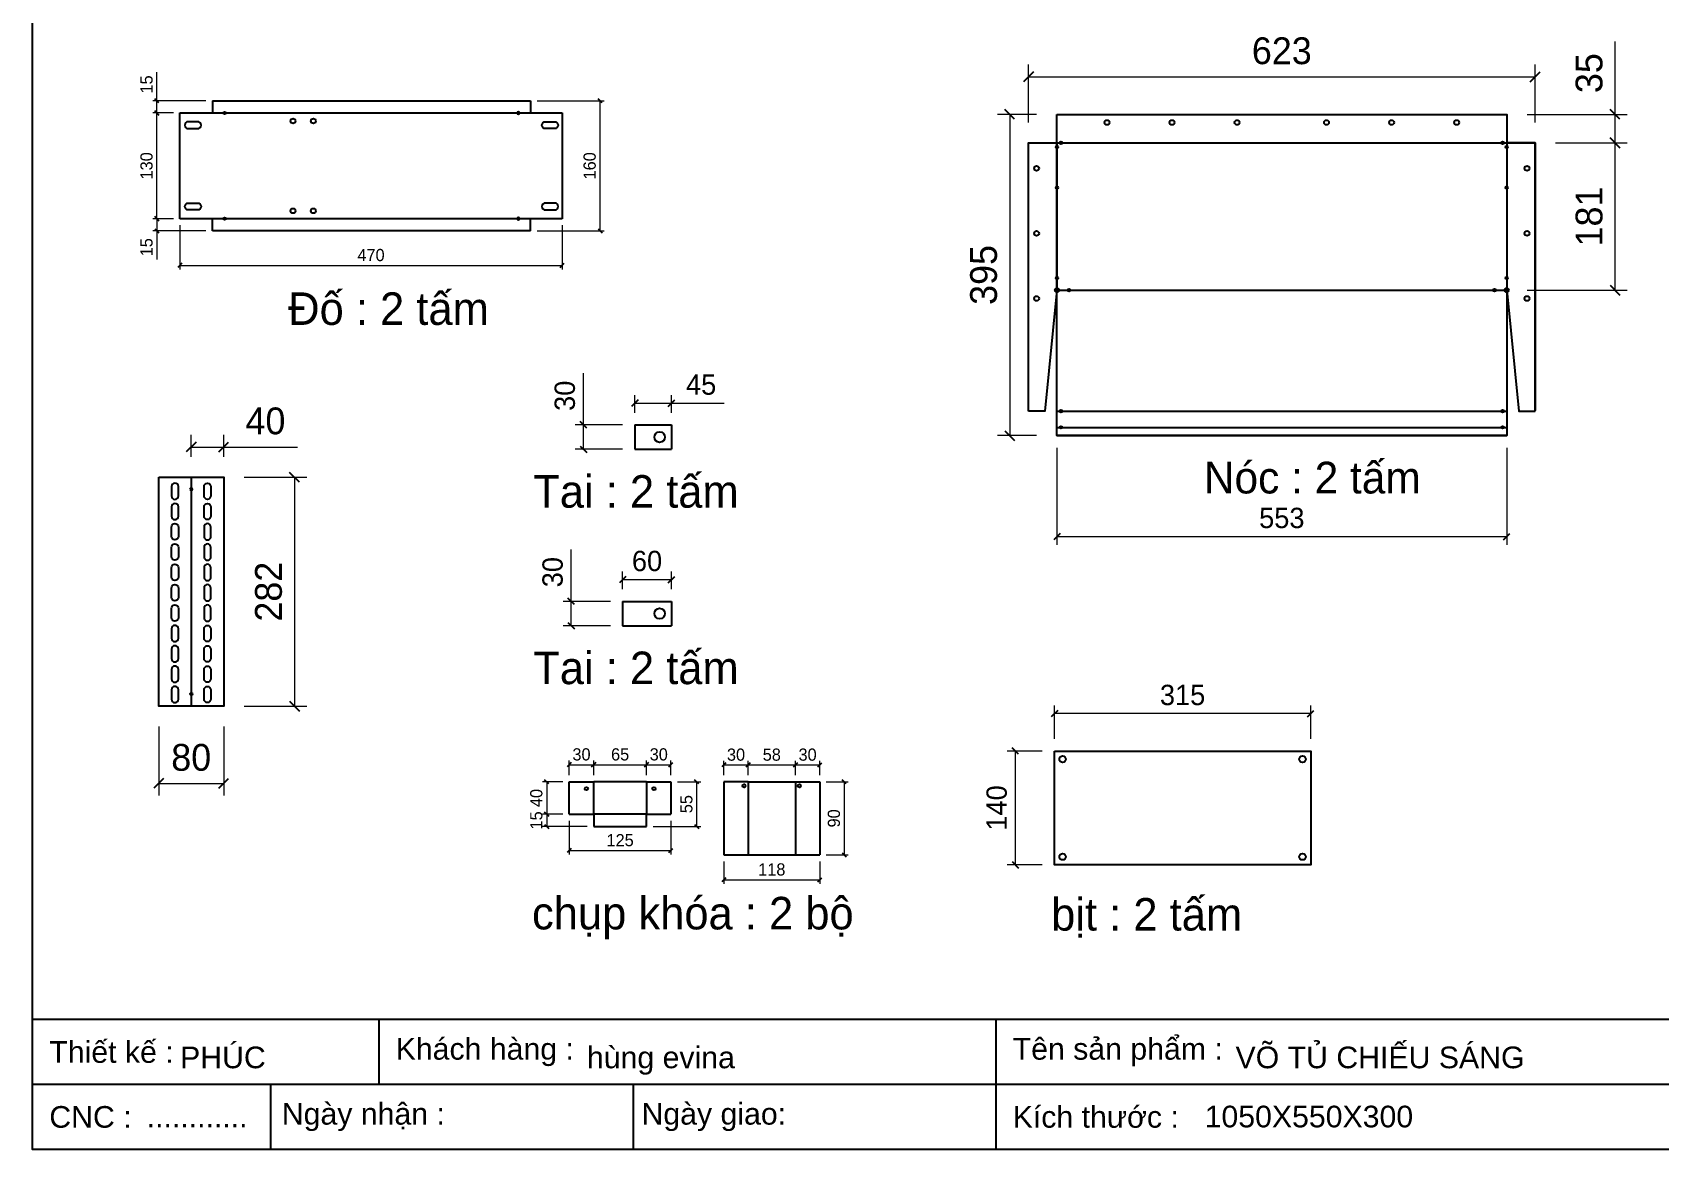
# Model space of a CAD drawing. Header units: millimetres. Extents: x 0 to 3953, y 0 to 2795.
# Drawn here: x 0 to 2000, y 0 to 1374 of the extents above; entities that cross this region are included whole.
import ezdxf

# ---------------------------------------------------------------- set-up
doc = ezdxf.new("R2010")
doc.units = ezdxf.units.MM
doc.layers.add('CNC', color=7, linetype='Continuous')
doc.layers.add('DIM', color=253, linetype='Continuous')
doc.styles.add('Arial', font='arial.ttf')
doc.dimstyles.new('Dim-15', dxfattribs={"dimtxt": 15, "dimasz": 5, "dimexe": 5, "dimexo": 8, "dimgap": 5, "dimtad": 1, "dimdec": 0, "dimtxsty": 'Standard', "dimblk": 'OBLIQUE', "dimcen": 10, "dimclrd": 5, "dimclre": 5, "dimclrt": 3, "dimazin": 3, "dimtfac": 1, "dimtdec": 0, "dimtmove": 0, "dimatfit": 3, "dimldrblk": 'OBLIQUE', "dimlwd": 9, "dimlwe": 9})
doc.dimstyles.new('Dim-25', dxfattribs={"dimtxt": 25, "dimasz": 8, "dimexe": 10, "dimexo": 15, "dimgap": 10, "dimtad": 1, "dimdec": 0, "dimtxsty": 'Standard', "dimblk": 'OBLIQUE', "dimcen": 10, "dimclrd": 5, "dimclre": 5, "dimclrt": 3, "dimazin": 3, "dimtfac": 1, "dimtdec": 0, "dimtmove": 0, "dimatfit": 3, "dimldrblk": 'OBLIQUE', "dimlwd": 9, "dimlwe": 9})
doc.dimstyles.new('Dim-33', dxfattribs={"dimtxt": 33, "dimasz": 12, "dimexe": 15, "dimexo": 25, "dimgap": 15, "dimtad": 1, "dimdec": 0, "dimtxsty": 'Standard', "dimblk": 'OBLIQUE', "dimcen": 10, "dimclrd": 5, "dimclre": 5, "dimclrt": 3, "dimazin": 3, "dimtfac": 1, "dimtdec": 0, "dimtmove": 0, "dimatfit": 3, "dimldrblk": 'OPEN30', "dimlwd": 9, "dimlwe": 9})

# ---------------------------------------------------------------- blocks, each defined once
blk = doc.blocks.new('KHUNG CHUẨN')
at = {"color": 7}
for p, q in [((19889.2, -28535.2), (16919.2, -28535.2)), ((17239.2, -28535.2), (17239.2, -28595.2)), ((17809.2, -28535.2), (17809.2, -28655.2)), ((18939.2, -28595.2), (16919.2, -28595.2)), ((17139.2, -28595.2), (17139.2, -28655.2)), ((17474.2, -28595.2), (17474.2, -28655.2))]:
    blk.add_line(p, q, dxfattribs=at)
blk.add_lwpolyline([(16919.2, -26555.2), (19889.2, -26555.2), (19889.2, -28655.2), (16919.2, -28655.2)], close=True, dxfattribs=at)
at = {"color": 2, "char_height": 20, "attachment_point": 4, "style": 'Arial'}
for s, insert, width in [('  Thiết kế :', (16919.2, -28565.2), 917.634), ('  Khách hàng :', (17239.2, -28565.2), 917.634), ('  Tên sản phẩm :', (17809.2, -28565.2), 917.634), ('  CNC :', (16919.2, -28625.2), 917.634), ('  Ngày nhận :', (17134, -28625.2), 556.651), ('  Ngày giao:', (17466.3, -28625.2), 556.651), ('  Kích thước :', (17809.2, -28625.2), 917.634)]:
    blk.add_mtext(s, dxfattribs=dict(at, insert=insert, width=width))
at = {"color": 3, "style": 'Arial'}
for tag, p in [('#01', (17055.6, -28580.1)), ('#02', (17431.4, -28580.1)), ('#03', (18030.6, -28580.1)), ('#08', (18751.7, -28580.1)), ('#10', (19064.8, -28580.1)), ('#04', (17024.8, -28634.6)), ('#05', (17308.5, -28633)), ('#06', (17632.7, -28633.7)), ('#07', (18002, -28634.7)), ('#09', (18753.8, -28632.6)), ('#11', (19060.3, -28625.7)), ('#12', (19806.5, -28628.9))]:
    blk.add_attdef(tag, p, '', height=20, dxfattribs=at)
blk = doc.blocks.new('*D5')
at = {"color": 0, "linetype": 'ByBlock', "lineweight": -2}
for p, q in [((183.7, 1089.8), (178.7, 1084.8)), ((648.7, 1084.8), (653.7, 1089.8))]:
    blk.add_line(p, q, dxfattribs=at)
at = {"layer": 'Defpoints', "color": 0, "transparency": 16777216}
for p in [(181.2, 1144.7), (651.2, 1144.7), (651.2, 1087.3)]:
    blk.add_point(p, dxfattribs=at)
at = {"layer": 'DIM', "color": 5, "lineweight": 9, "transparency": 16777216}
for p, q in [((181.2, 1136.7), (181.2, 1082.3)), ((651.2, 1136.7), (651.2, 1082.3)), ((181.2, 1087.3), (651.2, 1087.3))]:
    blk.add_line(p, q, dxfattribs=at)
at = {"layer": 'DIM', "color": 3, "transparency": 16777216, "insert": (416.2, 1099.9), "char_height": 15, "attachment_point": 5}
blk.add_mtext('470', dxfattribs=at)
blk = doc.blocks.new('_Oblique')
at = {"color": 0, "linetype": 'ByBlock', "lineweight": -2}
blk.add_line((-0.5, -0.5), (0.5, 0.5), dxfattribs=at)
blk = doc.blocks.new('*D6')
at = {"color": 0, "linetype": 'ByBlock', "lineweight": -2}
for p, q in [((700.3, 1287.2), (695.3, 1292.2)), ((695.3, 1132.2), (700.3, 1127.2))]:
    blk.add_line(p, q, dxfattribs=at)
at = {"layer": 'Defpoints', "color": 0, "transparency": 16777216}
for p in [(612.4, 1289.7), (697.8, 1289.7), (612.4, 1129.7)]:
    blk.add_point(p, dxfattribs=at)
at = {"layer": 'DIM', "color": 5, "lineweight": 9, "transparency": 16777216}
for p, q in [((620.4, 1289.7), (702.8, 1289.7)), ((697.8, 1129.7), (697.8, 1289.7)), ((620.4, 1129.7), (702.8, 1129.7))]:
    blk.add_line(p, q, dxfattribs=at)
at = {"layer": 'DIM', "color": 3, "transparency": 16777216, "insert": (685.1, 1209.7), "char_height": 15, "attachment_point": 5, "rotation": 90}
blk.add_mtext('160', dxfattribs=at)
blk = doc.blocks.new('*D7')
at = {"color": 0, "linetype": 'ByBlock', "lineweight": -2}
for p, q in [((155.4, 1142.2), (150.4, 1147.2)), ((150.4, 1132.2), (155.4, 1127.2))]:
    blk.add_line(p, q, dxfattribs=at)
at = {"layer": 'Defpoints', "color": 0, "transparency": 16777216}
for p in [(181.2, 1144.7), (152.9, 1129.7), (221.2, 1129.7)]:
    blk.add_point(p, dxfattribs=at)
at = {"layer": 'DIM', "color": 5, "lineweight": 9, "transparency": 16777216}
for p, q in [((173.2, 1144.7), (147.9, 1144.7)), ((152.9, 1144.7), (152.9, 1129.7)), ((213.2, 1129.7), (147.9, 1129.7)), ((152.9, 1129.7), (152.9, 1094.5))]:
    blk.add_line(p, q, dxfattribs=at)
at = {"layer": 'DIM', "color": 3, "transparency": 16777216, "insert": (140.2, 1109.6), "char_height": 15, "attachment_point": 5, "rotation": 90}
blk.add_mtext('15', dxfattribs=at)
blk = doc.blocks.new('ovan8.5x20')
at = {"layer": 'CNC', "color": 2, "lineweight": -3}
for p, q in [((5.7, 4.2), (-5.8, 4.2)), ((-5.8, -4.2), (5.7, -4.2))]:
    blk.add_line(p, q, dxfattribs=at)
for centre, start, end in [((-5.8, 0), 90, 270), ((5.7, 0), 270, 90)]:
    blk.add_arc(centre, 4.25, start, end, dxfattribs=at)
blk = doc.blocks.new('f3daunguoc')
at = {"layer": 'CNC', "color": 2, "lineweight": -3}
blk.add_circle((0, 0), 1.5, dxfattribs=at)
blk = doc.blocks.new('*D8')
at = {"color": 0, "linetype": 'ByBlock', "lineweight": -2}
for p, q in [((155.4, 1272.2), (150.4, 1277.2)), ((150.4, 1147.2), (155.4, 1142.2))]:
    blk.add_line(p, q, dxfattribs=at)
at = {"layer": 'Defpoints', "color": 0, "transparency": 16777216}
for p in [(152.9, 1274.7), (181.2, 1274.7), (181.2, 1144.7)]:
    blk.add_point(p, dxfattribs=at)
at = {"layer": 'DIM', "color": 5, "lineweight": 9, "transparency": 16777216}
for p, q in [((173.2, 1274.7), (147.9, 1274.7)), ((152.9, 1144.7), (152.9, 1274.7)), ((173.2, 1144.7), (147.9, 1144.7))]:
    blk.add_line(p, q, dxfattribs=at)
at = {"layer": 'DIM', "color": 3, "transparency": 16777216, "insert": (140.2, 1209.7), "char_height": 15, "attachment_point": 5, "rotation": 90}
blk.add_mtext('130', dxfattribs=at)
blk = doc.blocks.new('*D9')
at = {"color": 0, "linetype": 'ByBlock', "lineweight": -2}
for p, q in [((155.4, 1287.2), (150.4, 1292.2)), ((150.4, 1277.2), (155.4, 1272.2))]:
    blk.add_line(p, q, dxfattribs=at)
at = {"layer": 'Defpoints', "color": 0, "transparency": 16777216}
for p in [(152.9, 1289.7), (221.2, 1289.7), (181.2, 1274.7)]:
    blk.add_point(p, dxfattribs=at)
at = {"layer": 'DIM', "color": 5, "lineweight": 9, "transparency": 16777216}
for p, q in [((152.9, 1289.7), (152.9, 1324.9)), ((213.2, 1289.7), (147.9, 1289.7)), ((152.9, 1274.7), (152.9, 1289.7)), ((173.2, 1274.7), (147.9, 1274.7))]:
    blk.add_line(p, q, dxfattribs=at)
at = {"layer": 'DIM', "color": 3, "transparency": 16777216, "insert": (140.2, 1309.8), "char_height": 15, "attachment_point": 5, "rotation": 90}
blk.add_mtext('15', dxfattribs=at)
blk = doc.blocks.new('*D14')
at = {"color": 5, "lineweight": 9, "ltscale": 3, "transparency": 16777216}
for p, q in [((260.1, 826.7), (337.1, 826.7)), ((322.1, 826.7), (322.1, 545.2)), ((260.1, 545.2), (337.1, 545.2))]:
    blk.add_line(p, q, dxfattribs=at)
at = {"color": 0, "linetype": 'ByBlock', "lineweight": -2}
for p, q in [((328.1, 820.7), (316.1, 832.7)), ((316.1, 551.2), (328.1, 539.2))]:
    blk.add_line(p, q, dxfattribs=at)
at = {"layer": 'Defpoints', "color": 0, "ltscale": 3, "transparency": 16777216}
for p in [(235.1, 826.7), (235.1, 545.2), (322.1, 545.2)]:
    blk.add_point(p, dxfattribs=at)
at = {"color": 3, "ltscale": 3, "transparency": 16777216, "insert": (290.3, 686), "char_height": 33, "attachment_point": 5, "rotation": 90}
blk.add_mtext('282', dxfattribs=at)
blk = doc.blocks.new('_Open30')
at = {"color": 0, "linetype": 'ByBlock', "lineweight": -2}
for p, q in [((-1, 0.27), (0, 0)), ((0, 0), (-1, -0.27)), ((0, 0), (-1, 0))]:
    blk.add_line(p, q, dxfattribs=at)
blk = doc.blocks.new('*D15')
at = {"color": 0, "linetype": 'ByBlock', "lineweight": -2}
for p, q in [((201.1, 869.9), (189.1, 857.9)), ((229.1, 857.9), (241.1, 869.9))]:
    blk.add_line(p, q, dxfattribs=at)
at = {"color": 5, "lineweight": 9, "ltscale": 3, "transparency": 16777216}
for p, q in [((195.1, 851.7), (195.1, 878.9)), ((195.1, 863.9), (235.1, 863.9)), ((235.1, 851.7), (235.1, 878.9)), ((235.1, 863.9), (325.6, 863.9))]:
    blk.add_line(p, q, dxfattribs=at)
at = {"layer": 'Defpoints', "color": 0, "ltscale": 3, "transparency": 16777216}
for p in [(235.1, 863.9), (195.1, 826.7), (235.1, 826.7)]:
    blk.add_point(p, dxfattribs=at)
at = {"color": 3, "ltscale": 3, "transparency": 16777216, "insert": (286.4, 895.8), "char_height": 33, "attachment_point": 5}
blk.add_mtext('40', dxfattribs=at)
blk = doc.blocks.new('*D16')
at = {"color": 5, "lineweight": 9, "ltscale": 3, "transparency": 16777216}
for p, q in [((155.1, 520.2), (155.1, 435.2)), ((235.1, 520.2), (235.1, 435.2)), ((155.1, 450.2), (235.1, 450.2))]:
    blk.add_line(p, q, dxfattribs=at)
at = {"color": 0, "linetype": 'ByBlock', "lineweight": -2}
for p, q in [((161.1, 456.2), (149.1, 444.2)), ((229.1, 444.2), (241.1, 456.2))]:
    blk.add_line(p, q, dxfattribs=at)
at = {"layer": 'Defpoints', "color": 0, "ltscale": 3, "transparency": 16777216}
for p in [(155.1, 545.2), (235.1, 545.2), (235.1, 450.2)]:
    blk.add_point(p, dxfattribs=at)
at = {"color": 3, "ltscale": 3, "transparency": 16777216, "insert": (195.1, 482), "char_height": 33, "attachment_point": 5}
blk.add_mtext('80', dxfattribs=at)
blk = doc.blocks.new('*D22')
at = {"color": 0, "linetype": 'ByBlock', "lineweight": -2}
for p, q in [((1000.6, 449.7), (995.6, 454.7)), ((995.6, 364.7), (1000.6, 359.7))]:
    blk.add_line(p, q, dxfattribs=at)
at = {"layer": 'Defpoints', "color": 0, "transparency": 16777216}
for p in [(968, 452.2), (968, 362.2), (998.1, 362.2)]:
    blk.add_point(p, dxfattribs=at)
at = {"layer": 'DIM', "color": 5, "lineweight": 9, "transparency": 16777216}
for p, q in [((976, 452.2), (1003.1, 452.2)), ((998.1, 452.2), (998.1, 362.2)), ((976, 362.2), (1003.1, 362.2))]:
    blk.add_line(p, q, dxfattribs=at)
at = {"layer": 'DIM', "color": 3, "transparency": 16777216, "insert": (985.4, 407.2), "char_height": 15, "attachment_point": 5, "rotation": 90}
blk.add_mtext('90', dxfattribs=at)
blk = doc.blocks.new('*D23')
at = {"color": 0, "linetype": 'ByBlock', "lineweight": -2}
for p, q in [((852.5, 334.1), (847.5, 329.1)), ((965.5, 329.1), (970.5, 334.1))]:
    blk.add_line(p, q, dxfattribs=at)
at = {"layer": 'Defpoints', "color": 0, "transparency": 16777216}
for p in [(850, 362.2), (968, 362.2), (968, 331.6)]:
    blk.add_point(p, dxfattribs=at)
at = {"layer": 'DIM', "color": 5, "lineweight": 9, "transparency": 16777216}
for p, q in [((850, 354.2), (850, 326.6)), ((968, 354.2), (968, 326.6)), ((850, 331.6), (968, 331.6))]:
    blk.add_line(p, q, dxfattribs=at)
at = {"layer": 'DIM', "color": 3, "transparency": 16777216, "insert": (909, 344.3), "char_height": 15, "attachment_point": 5}
blk.add_mtext('118', dxfattribs=at)
blk = doc.blocks.new('*D24')
at = {"color": 0, "linetype": 'ByBlock', "lineweight": -2}
for p, q in [((852.5, 475.4), (847.5, 470.4)), ((877.5, 470.4), (882.5, 475.4))]:
    blk.add_line(p, q, dxfattribs=at)
at = {"layer": 'Defpoints', "color": 0, "transparency": 16777216}
for p in [(880, 472.9), (850, 452.2), (880, 452.2)]:
    blk.add_point(p, dxfattribs=at)
at = {"layer": 'DIM', "color": 5, "lineweight": 9, "transparency": 16777216}
for p, q in [((850, 460.2), (850, 477.9)), ((850, 472.9), (880, 472.9)), ((880, 460.2), (880, 477.9))]:
    blk.add_line(p, q, dxfattribs=at)
at = {"layer": 'DIM', "color": 3, "transparency": 16777216, "insert": (865, 485.5), "char_height": 15, "attachment_point": 5}
blk.add_mtext('30', dxfattribs=at)
blk = doc.blocks.new('*D25')
at = {"color": 0, "linetype": 'ByBlock', "lineweight": -2}
for p, q in [((882.5, 475.4), (877.5, 470.4)), ((935.5, 470.4), (940.5, 475.4))]:
    blk.add_line(p, q, dxfattribs=at)
at = {"layer": 'Defpoints', "color": 0, "transparency": 16777216}
for p in [(938, 472.9), (880, 452.2), (938, 452.2)]:
    blk.add_point(p, dxfattribs=at)
at = {"layer": 'DIM', "color": 5, "lineweight": 9, "transparency": 16777216}
for p, q in [((880, 460.2), (880, 477.9)), ((880, 472.9), (938, 472.9)), ((938, 460.2), (938, 477.9))]:
    blk.add_line(p, q, dxfattribs=at)
at = {"layer": 'DIM', "color": 3, "transparency": 16777216, "insert": (909, 485.5), "char_height": 15, "attachment_point": 5}
blk.add_mtext('58', dxfattribs=at)
blk = doc.blocks.new('*D26')
at = {"color": 0, "linetype": 'ByBlock', "lineweight": -2}
for p, q in [((940.5, 475.4), (935.5, 470.4)), ((965.5, 470.4), (970.5, 475.4))]:
    blk.add_line(p, q, dxfattribs=at)
at = {"layer": 'Defpoints', "color": 0, "transparency": 16777216}
for p in [(968, 472.9), (938, 452.2), (968, 452.2)]:
    blk.add_point(p, dxfattribs=at)
at = {"layer": 'DIM', "color": 5, "lineweight": 9, "transparency": 16777216}
for p, q in [((938, 460.2), (938, 477.9)), ((938, 472.9), (968, 472.9)), ((968, 460.2), (968, 477.9))]:
    blk.add_line(p, q, dxfattribs=at)
at = {"layer": 'DIM', "color": 3, "transparency": 16777216, "insert": (953, 485.5), "char_height": 15, "attachment_point": 5}
blk.add_mtext('30', dxfattribs=at)
blk = doc.blocks.new('*D27')
at = {"color": 0, "linetype": 'ByBlock', "lineweight": -2}
for p, q in [((662.5, 370.1), (657.5, 365.1)), ((782.5, 365.1), (787.5, 370.1))]:
    blk.add_line(p, q, dxfattribs=at)
at = {"layer": 'Defpoints', "color": 0, "transparency": 16777216}
for p in [(660, 412.2), (785, 412.2), (785, 367.6)]:
    blk.add_point(p, dxfattribs=at)
at = {"layer": 'DIM', "color": 5, "lineweight": 9, "transparency": 16777216}
for p, q in [((660, 404.2), (660, 362.6)), ((785, 404.2), (785, 362.6)), ((660, 367.6), (785, 367.6))]:
    blk.add_line(p, q, dxfattribs=at)
at = {"layer": 'DIM', "color": 3, "transparency": 16777216, "insert": (722.5, 380.3), "char_height": 15, "attachment_point": 5}
blk.add_mtext('125', dxfattribs=at)
blk = doc.blocks.new('*D28')
at = {"color": 0, "linetype": 'ByBlock', "lineweight": -2}
for p, q in [((819.1, 449.7), (814.1, 454.7)), ((814.1, 399.7), (819.1, 394.7))]:
    blk.add_line(p, q, dxfattribs=at)
at = {"layer": 'Defpoints', "color": 0, "transparency": 16777216}
for p in [(785, 452.2), (755, 397.2), (816.6, 397.2)]:
    blk.add_point(p, dxfattribs=at)
at = {"layer": 'DIM', "color": 5, "lineweight": 9, "transparency": 16777216}
for p, q in [((793, 452.2), (821.6, 452.2)), ((816.6, 452.2), (816.6, 397.2)), ((763, 397.2), (821.6, 397.2))]:
    blk.add_line(p, q, dxfattribs=at)
at = {"layer": 'DIM', "color": 3, "transparency": 16777216, "insert": (804, 424.7), "char_height": 15, "attachment_point": 5, "rotation": 90}
blk.add_mtext('55', dxfattribs=at)
blk = doc.blocks.new('*D29')
at = {"color": 0, "linetype": 'ByBlock', "lineweight": -2}
for p, q in [((634.7, 449.7), (629.7, 454.7)), ((629.7, 414.7), (634.7, 409.7))]:
    blk.add_line(p, q, dxfattribs=at)
at = {"layer": 'Defpoints', "color": 0, "transparency": 16777216}
for p in [(660, 452.2), (632.2, 412.2), (660, 412.2)]:
    blk.add_point(p, dxfattribs=at)
at = {"layer": 'DIM', "color": 5, "lineweight": 9, "transparency": 16777216}
for p, q in [((652, 452.2), (627.2, 452.2)), ((632.2, 452.2), (632.2, 412.2)), ((652, 412.2), (627.2, 412.2))]:
    blk.add_line(p, q, dxfattribs=at)
at = {"layer": 'DIM', "color": 3, "transparency": 16777216, "insert": (619.5, 432.2), "char_height": 15, "attachment_point": 5, "rotation": 90}
blk.add_mtext('40', dxfattribs=at)
blk = doc.blocks.new('*D30')
at = {"color": 0, "linetype": 'ByBlock', "lineweight": -2}
for p, q in [((634.7, 409.7), (629.7, 414.7)), ((629.7, 399.7), (634.7, 394.7))]:
    blk.add_line(p, q, dxfattribs=at)
at = {"layer": 'Defpoints', "color": 0, "transparency": 16777216}
for p in [(660, 412.2), (632.2, 397.2), (690, 397.2)]:
    blk.add_point(p, dxfattribs=at)
at = {"layer": 'DIM', "color": 5, "lineweight": 9, "transparency": 16777216}
for p, q in [((652, 412.2), (627.2, 412.2)), ((632.2, 412.2), (632.2, 397.2)), ((682, 397.2), (627.2, 397.2))]:
    blk.add_line(p, q, dxfattribs=at)
at = {"layer": 'DIM', "color": 3, "transparency": 16777216, "insert": (619.5, 404.7), "char_height": 15, "attachment_point": 5, "rotation": 90}
blk.add_mtext('15', dxfattribs=at)
blk = doc.blocks.new('*D31')
at = {"color": 0, "linetype": 'ByBlock', "lineweight": -2}
for p, q in [((662.5, 475.7), (657.5, 470.7)), ((687.5, 470.7), (692.5, 475.7))]:
    blk.add_line(p, q, dxfattribs=at)
at = {"layer": 'Defpoints', "color": 0, "transparency": 16777216}
for p in [(690, 473.2), (660, 452.2), (690, 452.2)]:
    blk.add_point(p, dxfattribs=at)
at = {"layer": 'DIM', "color": 5, "lineweight": 9, "transparency": 16777216}
for p, q in [((660, 460.2), (660, 478.2)), ((660, 473.2), (690, 473.2)), ((690, 460.2), (690, 478.2))]:
    blk.add_line(p, q, dxfattribs=at)
at = {"layer": 'DIM', "color": 3, "transparency": 16777216, "insert": (675, 485.8), "char_height": 15, "attachment_point": 5}
blk.add_mtext('30', dxfattribs=at)
blk = doc.blocks.new('*D32')
at = {"color": 0, "linetype": 'ByBlock', "lineweight": -2}
for p, q in [((692.5, 475.7), (687.5, 470.7)), ((752.5, 470.7), (757.5, 475.7))]:
    blk.add_line(p, q, dxfattribs=at)
at = {"layer": 'Defpoints', "color": 0, "transparency": 16777216}
for p in [(755, 473.2), (690, 452.2), (755, 452.2)]:
    blk.add_point(p, dxfattribs=at)
at = {"layer": 'DIM', "color": 5, "lineweight": 9, "transparency": 16777216}
for p, q in [((690, 460.2), (690, 478.2)), ((690, 473.2), (755, 473.2)), ((755, 460.2), (755, 478.2))]:
    blk.add_line(p, q, dxfattribs=at)
at = {"layer": 'DIM', "color": 3, "transparency": 16777216, "insert": (722.5, 485.8), "char_height": 15, "attachment_point": 5}
blk.add_mtext('65', dxfattribs=at)
blk = doc.blocks.new('*D33')
at = {"color": 0, "linetype": 'ByBlock', "lineweight": -2}
for p, q in [((757.5, 475.7), (752.5, 470.7)), ((782.5, 470.7), (787.5, 475.7))]:
    blk.add_line(p, q, dxfattribs=at)
at = {"layer": 'Defpoints', "color": 0, "transparency": 16777216}
for p in [(785, 473.2), (755, 452.2), (785, 452.2)]:
    blk.add_point(p, dxfattribs=at)
at = {"layer": 'DIM', "color": 5, "lineweight": 9, "transparency": 16777216}
for p, q in [((755, 460.2), (755, 478.2)), ((755, 473.2), (785, 473.2)), ((785, 460.2), (785, 478.2))]:
    blk.add_line(p, q, dxfattribs=at)
at = {"layer": 'DIM', "color": 3, "transparency": 16777216, "insert": (770, 485.8), "char_height": 15, "attachment_point": 5}
blk.add_mtext('30', dxfattribs=at)
blk = doc.blocks.new('*D34')
at = {"color": 0, "linetype": 'ByBlock', "lineweight": -2}
for p, q in [((729.6, 704.8), (721.6, 696.8)), ((781.6, 696.8), (789.6, 704.8))]:
    blk.add_line(p, q, dxfattribs=at)
at = {"color": 5, "lineweight": 9, "ltscale": 3, "transparency": 16777216}
for p, q in [((725.6, 689.1), (725.6, 710.8)), ((725.6, 700.8), (785.6, 700.8)), ((785.6, 689.1), (785.6, 710.8))]:
    blk.add_line(p, q, dxfattribs=at)
at = {"layer": 'Defpoints', "color": 0, "ltscale": 3, "transparency": 16777216}
for p in [(785.6, 700.8), (725.6, 674.1), (785.6, 674.1)]:
    blk.add_point(p, dxfattribs=at)
at = {"color": 3, "ltscale": 3, "transparency": 16777216, "insert": (755.6, 723.6), "char_height": 25, "attachment_point": 5}
blk.add_mtext('60', dxfattribs=at)
blk = doc.blocks.new('*D35')
at = {"color": 5, "lineweight": 9, "ltscale": 3, "transparency": 16777216}
for p, q in [((662.4, 674.1), (662.4, 737.8)), ((710.6, 674.1), (652.4, 674.1)), ((662.4, 644.1), (662.4, 674.1)), ((710.6, 644.1), (652.4, 644.1))]:
    blk.add_line(p, q, dxfattribs=at)
at = {"color": 0, "linetype": 'ByBlock', "lineweight": -2}
for p, q in [((666.4, 670.1), (658.4, 678.1)), ((658.4, 648.1), (666.4, 640.1))]:
    blk.add_line(p, q, dxfattribs=at)
at = {"layer": 'Defpoints', "color": 0, "ltscale": 3, "transparency": 16777216}
for p in [(725.6, 674.1), (662.4, 644.1), (725.6, 644.1)]:
    blk.add_point(p, dxfattribs=at)
at = {"color": 3, "ltscale": 3, "transparency": 16777216, "insert": (639.6, 710), "char_height": 25, "attachment_point": 5, "rotation": 90}
blk.add_mtext('30', dxfattribs=at)
blk = doc.blocks.new('*D36')
at = {"color": 0, "linetype": 'ByBlock', "lineweight": -2}
for p, q in [((744.6, 921.8), (736.6, 913.8)), ((781.6, 913.8), (789.6, 921.8))]:
    blk.add_line(p, q, dxfattribs=at)
at = {"color": 5, "lineweight": 9, "ltscale": 3, "transparency": 16777216}
for p, q in [((740.6, 906.1), (740.6, 927.8)), ((785.6, 906.1), (785.6, 927.8)), ((740.6, 917.8), (785.6, 917.8)), ((785.6, 917.8), (850.6, 917.8))]:
    blk.add_line(p, q, dxfattribs=at)
at = {"layer": 'Defpoints', "color": 0, "ltscale": 3, "transparency": 16777216}
for p in [(785.6, 917.8), (740.6, 891.1), (785.6, 891.1)]:
    blk.add_point(p, dxfattribs=at)
at = {"color": 3, "ltscale": 3, "transparency": 16777216, "insert": (822.1, 940.5), "char_height": 25, "attachment_point": 5}
blk.add_mtext('45', dxfattribs=at)
blk = doc.blocks.new('*D37')
at = {"color": 5, "lineweight": 9, "ltscale": 3, "transparency": 16777216}
for p, q in [((677.4, 891.1), (677.4, 954.8)), ((725.6, 891.1), (667.4, 891.1)), ((677.4, 861.1), (677.4, 891.1)), ((725.6, 861.1), (667.4, 861.1))]:
    blk.add_line(p, q, dxfattribs=at)
at = {"color": 0, "linetype": 'ByBlock', "lineweight": -2}
for p, q in [((681.4, 887.1), (673.4, 895.1)), ((673.4, 865.1), (681.4, 857.1))]:
    blk.add_line(p, q, dxfattribs=at)
at = {"layer": 'Defpoints', "color": 0, "ltscale": 3, "transparency": 16777216}
for p in [(740.6, 891.1), (677.4, 861.1), (740.6, 861.1)]:
    blk.add_point(p, dxfattribs=at)
at = {"color": 3, "ltscale": 3, "transparency": 16777216, "insert": (654.6, 926.9), "char_height": 25, "attachment_point": 5, "rotation": 90}
blk.add_mtext('30', dxfattribs=at)
blk = doc.blocks.new('*D38')
at = {"color": 5, "lineweight": 9, "ltscale": 3, "transparency": 16777216}
for p, q in [((1256.6, 505), (1256.6, 546)), ((1571.6, 505), (1571.6, 546)), ((1571.6, 536), (1256.6, 536))]:
    blk.add_line(p, q, dxfattribs=at)
at = {"color": 0, "linetype": 'ByBlock', "lineweight": -2}
for p, q in [((1260.6, 540), (1252.6, 532)), ((1567.6, 532), (1575.6, 540))]:
    blk.add_line(p, q, dxfattribs=at)
at = {"layer": 'Defpoints', "color": 0, "ltscale": 3, "transparency": 16777216}
for p in [(1256.6, 536), (1256.6, 490), (1571.6, 490)]:
    blk.add_point(p, dxfattribs=at)
at = {"color": 3, "ltscale": 3, "transparency": 16777216, "insert": (1414.1, 558.8), "char_height": 25, "attachment_point": 5}
blk.add_mtext('315', dxfattribs=at)
blk = doc.blocks.new('*D39')
at = {"color": 5, "lineweight": 9, "ltscale": 3, "transparency": 16777216}
for p, q in [((1241.6, 490), (1198.4, 490)), ((1208.4, 490), (1208.4, 350)), ((1241.6, 350), (1198.4, 350))]:
    blk.add_line(p, q, dxfattribs=at)
at = {"color": 0, "linetype": 'ByBlock', "lineweight": -2}
for p, q in [((1212.4, 486), (1204.4, 494)), ((1204.4, 354), (1212.4, 346))]:
    blk.add_line(p, q, dxfattribs=at)
at = {"layer": 'Defpoints', "color": 0, "ltscale": 3, "transparency": 16777216}
for p in [(1256.6, 490), (1208.4, 350), (1256.6, 350)]:
    blk.add_point(p, dxfattribs=at)
at = {"color": 3, "ltscale": 3, "transparency": 16777216, "insert": (1185.6, 420), "char_height": 25, "attachment_point": 5, "rotation": 90}
blk.add_mtext('140', dxfattribs=at)
blk = doc.blocks.new('*D40')
at = {"color": 0, "linetype": 'ByBlock', "lineweight": -2}
for p, q in [((1951.9, 1267), (1939.9, 1279)), ((1939.9, 1244), (1951.9, 1232))]:
    blk.add_line(p, q, dxfattribs=at)
at = {"layer": 'Defpoints', "color": 0, "transparency": 16777216}
for p in [(1812.6, 1273), (1945.9, 1273), (1847.6, 1238)]:
    blk.add_point(p, dxfattribs=at)
at = {"layer": 'DIM', "color": 5, "lineweight": 9, "transparency": 16777216}
for p, q in [((1945.9, 1273), (1945.9, 1362.5)), ((1837.6, 1273), (1960.9, 1273)), ((1945.9, 1238), (1945.9, 1273)), ((1872.6, 1238), (1960.9, 1238))]:
    blk.add_line(p, q, dxfattribs=at)
at = {"layer": 'DIM', "color": 3, "transparency": 16777216, "insert": (1914.1, 1323.7), "char_height": 33, "attachment_point": 5, "rotation": 90}
blk.add_mtext('35', dxfattribs=at)
blk = doc.blocks.new('*D41')
at = {"color": 0, "linetype": 'ByBlock', "lineweight": -2}
for p, q in [((1207.5, 1267), (1195.5, 1279)), ((1195.5, 884), (1207.5, 872))]:
    blk.add_line(p, q, dxfattribs=at)
at = {"layer": 'Defpoints', "color": 0, "transparency": 16777216}
for p in [(1259.6, 1273), (1201.5, 878), (1259.6, 878)]:
    blk.add_point(p, dxfattribs=at)
at = {"layer": 'DIM', "color": 5, "lineweight": 9, "transparency": 16777216}
for p, q in [((1234.6, 1273), (1186.5, 1273)), ((1201.5, 1273), (1201.5, 878)), ((1234.6, 878), (1186.5, 878))]:
    blk.add_line(p, q, dxfattribs=at)
at = {"layer": 'DIM', "color": 3, "transparency": 16777216, "insert": (1169.6, 1075.5), "char_height": 33, "attachment_point": 5, "rotation": 90}
blk.add_mtext('395', dxfattribs=at)
blk = doc.blocks.new('*D42')
at = {"color": 0, "linetype": 'ByBlock', "lineweight": -2}
for p, q in [((1230.6, 1325.2), (1218.6, 1313.2)), ((1841.6, 1313.2), (1853.6, 1325.2))]:
    blk.add_line(p, q, dxfattribs=at)
at = {"layer": 'Defpoints', "color": 0, "transparency": 16777216}
for p in [(1847.6, 1319.2), (1224.6, 1238), (1847.6, 1238)]:
    blk.add_point(p, dxfattribs=at)
at = {"layer": 'DIM', "color": 5, "lineweight": 9, "transparency": 16777216}
for p, q in [((1224.6, 1263), (1224.6, 1334.2)), ((1847.6, 1263), (1847.6, 1334.2)), ((1224.6, 1319.2), (1847.6, 1319.2))]:
    blk.add_line(p, q, dxfattribs=at)
at = {"layer": 'DIM', "color": 3, "transparency": 16777216, "insert": (1536.1, 1351), "char_height": 33, "attachment_point": 5}
blk.add_mtext('623', dxfattribs=at)
blk = doc.blocks.new('*D43')
at = {"color": 0, "linetype": 'ByBlock', "lineweight": -2}
for p, q in [((1951.9, 1232), (1939.9, 1244)), ((1939.9, 1062.8), (1951.9, 1050.8))]:
    blk.add_line(p, q, dxfattribs=at)
at = {"layer": 'Defpoints', "color": 0, "transparency": 16777216}
for p in [(1847.6, 1238), (1945.9, 1238), (1812.6, 1056.8)]:
    blk.add_point(p, dxfattribs=at)
at = {"layer": 'DIM', "color": 5, "lineweight": 9, "transparency": 16777216}
for p, q in [((1872.6, 1238), (1960.9, 1238)), ((1945.9, 1056.8), (1945.9, 1238)), ((1837.6, 1056.8), (1960.9, 1056.8))]:
    blk.add_line(p, q, dxfattribs=at)
at = {"layer": 'DIM', "color": 3, "transparency": 16777216, "insert": (1914.1, 1147.4), "char_height": 33, "attachment_point": 5, "rotation": 90}
blk.add_mtext('181', dxfattribs=at)
blk = doc.blocks.new('*D44')
at = {"color": 5, "lineweight": 9, "ltscale": 3, "transparency": 16777216}
for p, q in [((1259.6, 863), (1259.6, 743.7)), ((1812.6, 863), (1812.6, 743.7)), ((1259.6, 753.7), (1812.6, 753.7))]:
    blk.add_line(p, q, dxfattribs=at)
at = {"color": 0, "linetype": 'ByBlock', "lineweight": -2}
for p, q in [((1263.6, 757.7), (1255.6, 749.7)), ((1808.6, 749.7), (1816.6, 757.7))]:
    blk.add_line(p, q, dxfattribs=at)
at = {"layer": 'Defpoints', "color": 0, "ltscale": 3, "transparency": 16777216}
for p in [(1259.6, 878), (1812.6, 878), (1812.6, 753.7)]:
    blk.add_point(p, dxfattribs=at)
at = {"color": 3, "ltscale": 3, "transparency": 16777216, "insert": (1536.1, 776.5), "char_height": 25, "attachment_point": 5}
blk.add_mtext('553', dxfattribs=at)

msp = doc.modelspace()

# ---------------------------------------------------------------- linework, layer by layer
at = {"color": 7}
for p, q in [((221.2, 1289.7), (612.4, 1289.7)), ((221.2, 1289.7), (221.2, 1274.7)), ((612.4, 1289.7), (612.4, 1274.7)), ((181.2, 1274.7), (651.2, 1274.7)), ((651.2, 1274.7), (651.2, 1144.7)), ((651.2, 1144.7), (181.2, 1144.7)), ((221.2, 1129.7), (221.2, 1144.7)), ((612.4, 1129.7), (612.4, 1144.7)), ((612.4, 1129.7), (221.2, 1129.7)), ((195.1, 826.7), (195.1, 545.2))]:
    msp.add_line(p, q, dxfattribs=at)
for p, q in [((1259.6, 1273), (1812.6, 1273)), ((1224.6, 1238), (1847.6, 1238)), ((1847.6, 1238), (1847.6, 909)), ((1259.6, 1056.8), (1812.6, 1056.8)), ((1259.6, 908), (1812.6, 908)), ((1259.6, 888), (1812.6, 888)), ((1259.6, 878), (1812.6, 878)), ((660, 412.2), (660, 452.2)), ((660, 452.2), (690, 452.2)), ((755, 452.2), (690, 452.2)), ((690, 412.2), (690, 452.2)), ((755, 452.2), (755, 412.2)), ((755, 452.2), (785, 452.2)), ((785, 452.2), (785, 412.2)), ((880, 452.2), (850, 452.2)), ((850, 452.2), (850, 362.2)), ((880, 452.2), (880, 362.2)), ((880, 452.2), (938, 452.2)), ((938, 452.2), (938, 362.2)), ((938, 452.2), (968, 452.2)), ((938, 452.2), (968, 452.2)), ((968, 452.2), (968, 362.2)), ((660, 412.2), (690, 412.2)), ((755, 412.2), (690, 412.2)), ((690, 412.2), (690, 397.2)), ((755, 397.2), (755, 412.2)), ((755, 412.2), (785, 412.2)), ((690, 397.2), (755, 397.2)), ((850, 362.2), (968, 362.2))]:
    msp.add_line(p, q)
at = {"ltscale": 3}
for p, q in [((740.6, 891.1), (785.6, 891.1)), ((740.6, 891.1), (740.6, 861.1)), ((785.6, 891.1), (785.6, 861.1)), ((740.6, 861.1), (785.6, 861.1)), ((725.6, 674.1), (785.6, 674.1)), ((725.6, 674.1), (725.6, 644.1)), ((785.6, 674.1), (785.6, 644.1)), ((725.6, 644.1), (785.6, 644.1))]:
    msp.add_line(p, q, dxfattribs=at)
msp.add_lwpolyline([(1259.6, 1273), (1812.6, 1273), (1812.6, 878), (1259.6, 878)], close=True)
at = {"color": 7, "linetype": 'Continuous'}
for points in [[(1224.6, 908), (1224.6, 1238), (1259.6, 1238), (1259.6, 1056.8), (1244.6, 908)], [(1847.6, 908), (1847.6, 1238), (1812.6, 1238), (1812.6, 1056.8), (1827.6, 908)]]:
    msp.add_lwpolyline(points, close=True, dxfattribs=at)
at = {"color": 7}
for points in [[(155.1, 826.7), (235.1, 826.7), (235.1, 545.2), (155.1, 545.2)], [(1256.6, 490), (1571.6, 490), (1571.6, 350), (1256.6, 350)]]:
    msp.add_lwpolyline(points, close=True, dxfattribs=at)
at = {"color": 2, "ltscale": 3}
for centre, radius in [((320.3, 1264.9), 3), ((345.3, 1264.9), 3), ((1321.1, 1263), 3), ((1401.1, 1263), 3), ((1481.1, 1263), 3), ((1591.1, 1263), 3), ((1671.1, 1263), 3), ((1751.1, 1263), 3), ((1234.6, 1206.6), 3), ((1837.6, 1206.6), 3), ((320.3, 1154.4), 3), ((345.3, 1154.4), 3), ((1234.6, 1126.6), 3), ((1837.6, 1126.6), 3), ((1234.6, 1046.6), 3), ((1259.6, 1056.8), 2.5), ((1812.6, 1056.8), 2.5), ((1837.6, 1046.6), 3), ((771.1, 876.1), 6.5), ((771.1, 659.1), 6.5)]:
    msp.add_circle(centre, radius, dxfattribs=at)
at = {"color": 2}
for centre, radius in [((1259.6, 1233), 1.5), ((1264.6, 1238), 1.5), ((1807.6, 1238), 1.5), ((1812.6, 1233), 1.5), ((1259.6, 1183), 1.5), ((1812.6, 1183), 1.5), ((1259.6, 1071.8), 1.5), ((1812.6, 1071.8), 1.5), ((1274.6, 1056.8), 1.5), ((1797.6, 1056.8), 1.5), ((1264.6, 908), 1.5), ((1807.6, 908), 1.5), ((1264.6, 888), 1.5), ((1807.6, 888), 1.5), ((681, 443.7), 2), ((764, 443.7), 2), ((875, 447.2), 2), ((943, 447.2), 2)]:
    msp.add_circle(centre, radius, dxfattribs=at)
at = {"color": 7}
for centre in [(1266.6, 480), (1561.6, 480), (1266.6, 360), (1561.6, 360)]:
    msp.add_circle(centre, 4, dxfattribs=at)
at = {"layer": 'DIM', "color": 7}
msp.add_line((181.2, 1144.7), (181.2, 1274.7), dxfattribs=at)

# ---------------------------------------------------------------- block references
at = {"color": 3}
ref = msp.add_blockref('KHUNG CHUẨN', (-22519.5, 38140), dxfattribs=dict(at, xscale=1.331000000005587, yscale=1.331000000005587, zscale=1.331000000005587))
ref.add_attrib('#03', 'VÕ TỦ CHIẾU SÁNG', (1479.2, 99.9), dxfattribs={"color": 3, "height": 26.62, "style": 'Arial'})
ref.add_attrib('#07', '1050X550X300', (1441.2, 27.2), dxfattribs={"color": 3, "height": 26.62, "style": 'Arial'})
ref.add_attrib('#02', 'hùng evina', (681.7, 99.9), dxfattribs={"color": 3, "height": 26.62, "style": 'Arial'})
ref.add_attrib('#01', 'PHÚC', (181.4, 99.9), dxfattribs={"color": 3, "height": 26.62, "style": 'Arial'})
ref.add_attrib('#04', '............', (140.4, 27.3), dxfattribs={"color": 3, "height": 26.62, "style": 'Arial'})
at = {"lineweight": -3, "rotation": 270}
for p in [(236.2, 1274.7), (236.2, 1144.7)]:
    msp.add_blockref('f3daunguoc', p, dxfattribs=at)
at = {"lineweight": -3, "xscale": -1}
for p, rotation in [((597.4, 1274.7), 90), ((597.4, 1144.7), 90), ((195.1, 811.7), 180)]:
    msp.add_blockref('f3daunguoc', p, dxfattribs=dict(at, rotation=rotation))
at = {"lineweight": -3}
msp.add_blockref('f3daunguoc', (195.1, 560.2), dxfattribs=at)
at = {"layer": 'CNC', "lineweight": -3}
for p, rotation in [((197.2, 1259.7), 180), ((175.1, 809.6), 90), ((175.1, 784.6), 90), ((215.1, 759.6), 270), ((215.1, 734.6), 270), ((215.1, 709.6), 270), ((215.1, 684.6), 270), ((215.1, 659.6), 270), ((175.1, 634.6), 90), ((175.1, 609.6), 90), ((175.1, 584.6), 90), ((175.1, 559.6), 90)]:
    msp.add_blockref('ovan8.5x20', p, dxfattribs=dict(at, rotation=rotation))
at = {"layer": 'CNC', "lineweight": -3, "xscale": -1}
for p, rotation in [((636.4, 1259.7), 180), ((215.1, 809.6), 270), ((215.1, 784.6), 270), ((175.1, 759.6), 90), ((175.1, 734.6), 90), ((175.1, 709.6), 90), ((175.1, 684.6), 90), ((175.1, 659.6), 90), ((215.1, 634.6), 270), ((215.1, 609.6), 270), ((215.1, 584.6), 270), ((215.1, 559.6), 270)]:
    msp.add_blockref('ovan8.5x20', p, dxfattribs=dict(at, rotation=rotation))
msp.add_blockref('ovan8.5x20', (197.2, 1159.7), dxfattribs=at)
at = {"layer": 'CNC', "lineweight": -3}
msp.add_blockref('ovan8.5x20', (636.4, 1159.7), dxfattribs=at)

# ---------------------------------------------------------------- texts
at = {"color": 7, "char_height": 40, "width": 683.2, "attachment_point": 5}
for s, insert in [('Đố : 2 tấm', (437.7, 1033.8)), ('Tai : 2 tấm', (742, 809)), ('Tai : 2 tấm', (742, 592)), ('chụp khóa : 2 bộ', (811.9, 284.6)), ('bịt : 2 tấm', (1369.9, 284.8))]:
    msp.add_mtext(s, dxfattribs=dict(at, insert=insert))
at = {"color": 2, "insert": (1573.6, 826), "char_height": 39, "width": 774, "attachment_point": 5}
msp.add_mtext('Nóc : 2 tấm', dxfattribs=at)

# ---------------------------------------------------------------- dimensions: what is measured, and where the dimension line sits
at = {"ltscale": 3}
for base, p1, p2, picture, middle in [((677.4, 861.1), (740.6, 891.1), (740.6, 861.1), '*D37', (677.4, 926.9)), ((662.4, 644.1), (725.6, 674.1), (725.6, 644.1), '*D35', (662.4, 710))]:
    dim = msp.add_linear_dim(base=base, p1=p1, p2=p2, angle=90, dimstyle='Dim-25', dxfattribs=at)
    dim.commit()
    dim.dimension.update_dxf_attribs({"geometry": picture, "text_midpoint": middle, "dimtype": 160})
for base, p1, p2, dimstyle, picture, middle in [((785.6, 917.8), (740.6, 891.1), (785.6, 891.1), 'Dim-25', '*D36', (822.1, 940.5)), ((235.1, 863.9), (195.1, 826.7), (235.1, 826.7), 'Dim-33', '*D15', (286.4, 895.8)), ((785.6, 700.8), (725.6, 674.1), (785.6, 674.1), 'Dim-25', '*D34', (755.6, 723.6)), ((1256.6, 536), (1571.6, 490), (1256.6, 490), 'Dim-25', '*D38', (1414.1, 558.8)), ((235.1, 450.2), (155.1, 545.2), (235.1, 545.2), 'Dim-33', '*D16', (195.1, 482))]:
    dim = msp.add_linear_dim(base=base, p1=p1, p2=p2, dimstyle=dimstyle, dxfattribs=at)
    dim.commit()
    dim.dimension.update_dxf_attribs({"geometry": picture, "text_midpoint": middle})
at = {"color": 2, "ltscale": 3}
dim = msp.add_linear_dim(base=(1812.6, 753.7), p1=(1259.6, 878), p2=(1812.6, 878), dimstyle='Dim-25', dxfattribs=at)
dim.commit()
dim.dimension.update_dxf_attribs({"geometry": '*D44', "text_midpoint": (1536.1, 776.5)})
at = {"ltscale": 3}
for base, p1, p2, dimstyle, picture, middle in [((322.1420275, 545.2148118), (235.1212436, 826.7148118), (235.1212436, 545.2148118), 'Dim-33', '*D14', (290.2931189, 685.9648118)), ((1208.4, 350), (1256.6, 490), (1256.6, 350), 'Dim-25', '*D39', (1185.6, 420))]:
    dim = msp.add_linear_dim(base=base, p1=p1, p2=p2, angle=90, dimstyle=dimstyle, dxfattribs=at)
    dim.commit()
    dim.dimension.update_dxf_attribs({"geometry": picture, "text_midpoint": middle})
at = {"layer": 'DIM'}
dim = msp.add_linear_dim(base=(1847.6, 1319.2), p1=(1224.6, 1238), p2=(1847.6, 1238), dimstyle='Dim-33', dxfattribs=at)
dim.commit()
dim.dimension.update_dxf_attribs({"geometry": '*D42', "text_midpoint": (1536.1, 1351)})
for base, p1, p2, picture, middle in [((1945.9, 1273), (1847.6, 1238), (1812.6, 1273), '*D40', (1914.1, 1323.7)), ((1201.5, 878), (1259.6, 1273), (1259.6, 878), '*D41', (1169.6, 1075.5)), ((1945.9, 1238), (1812.6, 1056.8), (1847.6, 1238), '*D43', (1914.1, 1147.4))]:
    dim = msp.add_linear_dim(base=base, p1=p1, p2=p2, angle=90, dimstyle='Dim-33', dxfattribs=at)
    dim.commit()
    dim.dimension.update_dxf_attribs({"geometry": picture, "text_midpoint": middle})
at = {"layer": 'DIM', "color": 7}
for base, p1, p2, picture, middle in [((152.9, 1289.7), (181.2, 1274.7), (221.2, 1289.7), '*D9', (140.2, 1309.8)), ((697.8, 1289.7), (612.4, 1129.7), (612.4, 1289.7), '*D6', (685.1, 1209.7)), ((152.9, 1274.7), (181.2, 1144.7), (181.2, 1274.7), '*D8', (140.2, 1209.7)), ((152.9, 1129.7), (181.2, 1144.7), (221.2, 1129.7), '*D7', (140.2, 1109.6)), ((632.2, 412.2), (660, 452.2), (660, 412.2), '*D29', (619.5, 432.2)), ((816.6, 397.2), (785, 452.2), (755, 397.2), '*D28', (804, 424.7)), ((998.1, 362.2), (968, 452.2), (968, 362.2), '*D22', (985.4, 407.2))]:
    dim = msp.add_linear_dim(base=base, p1=p1, p2=p2, angle=90, dimstyle='Dim-15', dxfattribs=at)
    dim.commit()
    dim.dimension.update_dxf_attribs({"geometry": picture, "text_midpoint": middle})
for base, p1, p2, picture, middle in [((651.2, 1087.3), (181.2, 1144.7), (651.2, 1144.7), '*D5', (416.2, 1099.9)), ((755, 473.2), (690, 452.2), (755, 452.2), '*D32', (722.5, 485.8)), ((938, 472.9), (880, 452.2), (938, 452.2), '*D25', (909, 485.5)), ((785, 367.6), (660, 412.2), (785, 412.2), '*D27', (722.5, 380.3)), ((968, 331.6), (850, 362.2), (968, 362.2), '*D23', (909, 344.3))]:
    dim = msp.add_linear_dim(base=base, p1=p1, p2=p2, dimstyle='Dim-15', dxfattribs=at)
    dim.commit()
    dim.dimension.update_dxf_attribs({"geometry": picture, "text_midpoint": middle})
for base, p1, p2, picture, middle in [((690, 473.2), (660, 452.2), (690, 452.2), '*D31', (675, 473.2)), ((785, 473.2), (755, 452.2), (785, 452.2), '*D33', (770, 473.2)), ((880, 472.9), (850, 452.2), (880, 452.2), '*D24', (865, 472.9)), ((968, 472.9), (938, 452.2), (968, 452.2), '*D26', (953, 472.9))]:
    dim = msp.add_linear_dim(base=base, p1=p1, p2=p2, dimstyle='Dim-15', dxfattribs=at)
    dim.commit()
    dim.dimension.update_dxf_attribs({"geometry": picture, "text_midpoint": middle, "dimtype": 160})
dim = msp.add_linear_dim(base=(632.2, 397.2), p1=(660, 412.2), p2=(690, 397.2), angle=90, dimstyle='Dim-15', dxfattribs=at)
dim.commit()
dim.dimension.update_dxf_attribs({"geometry": '*D30', "text_midpoint": (632.2, 404.7), "dimtype": 160})

doc.saveas('drawing.dxf')
